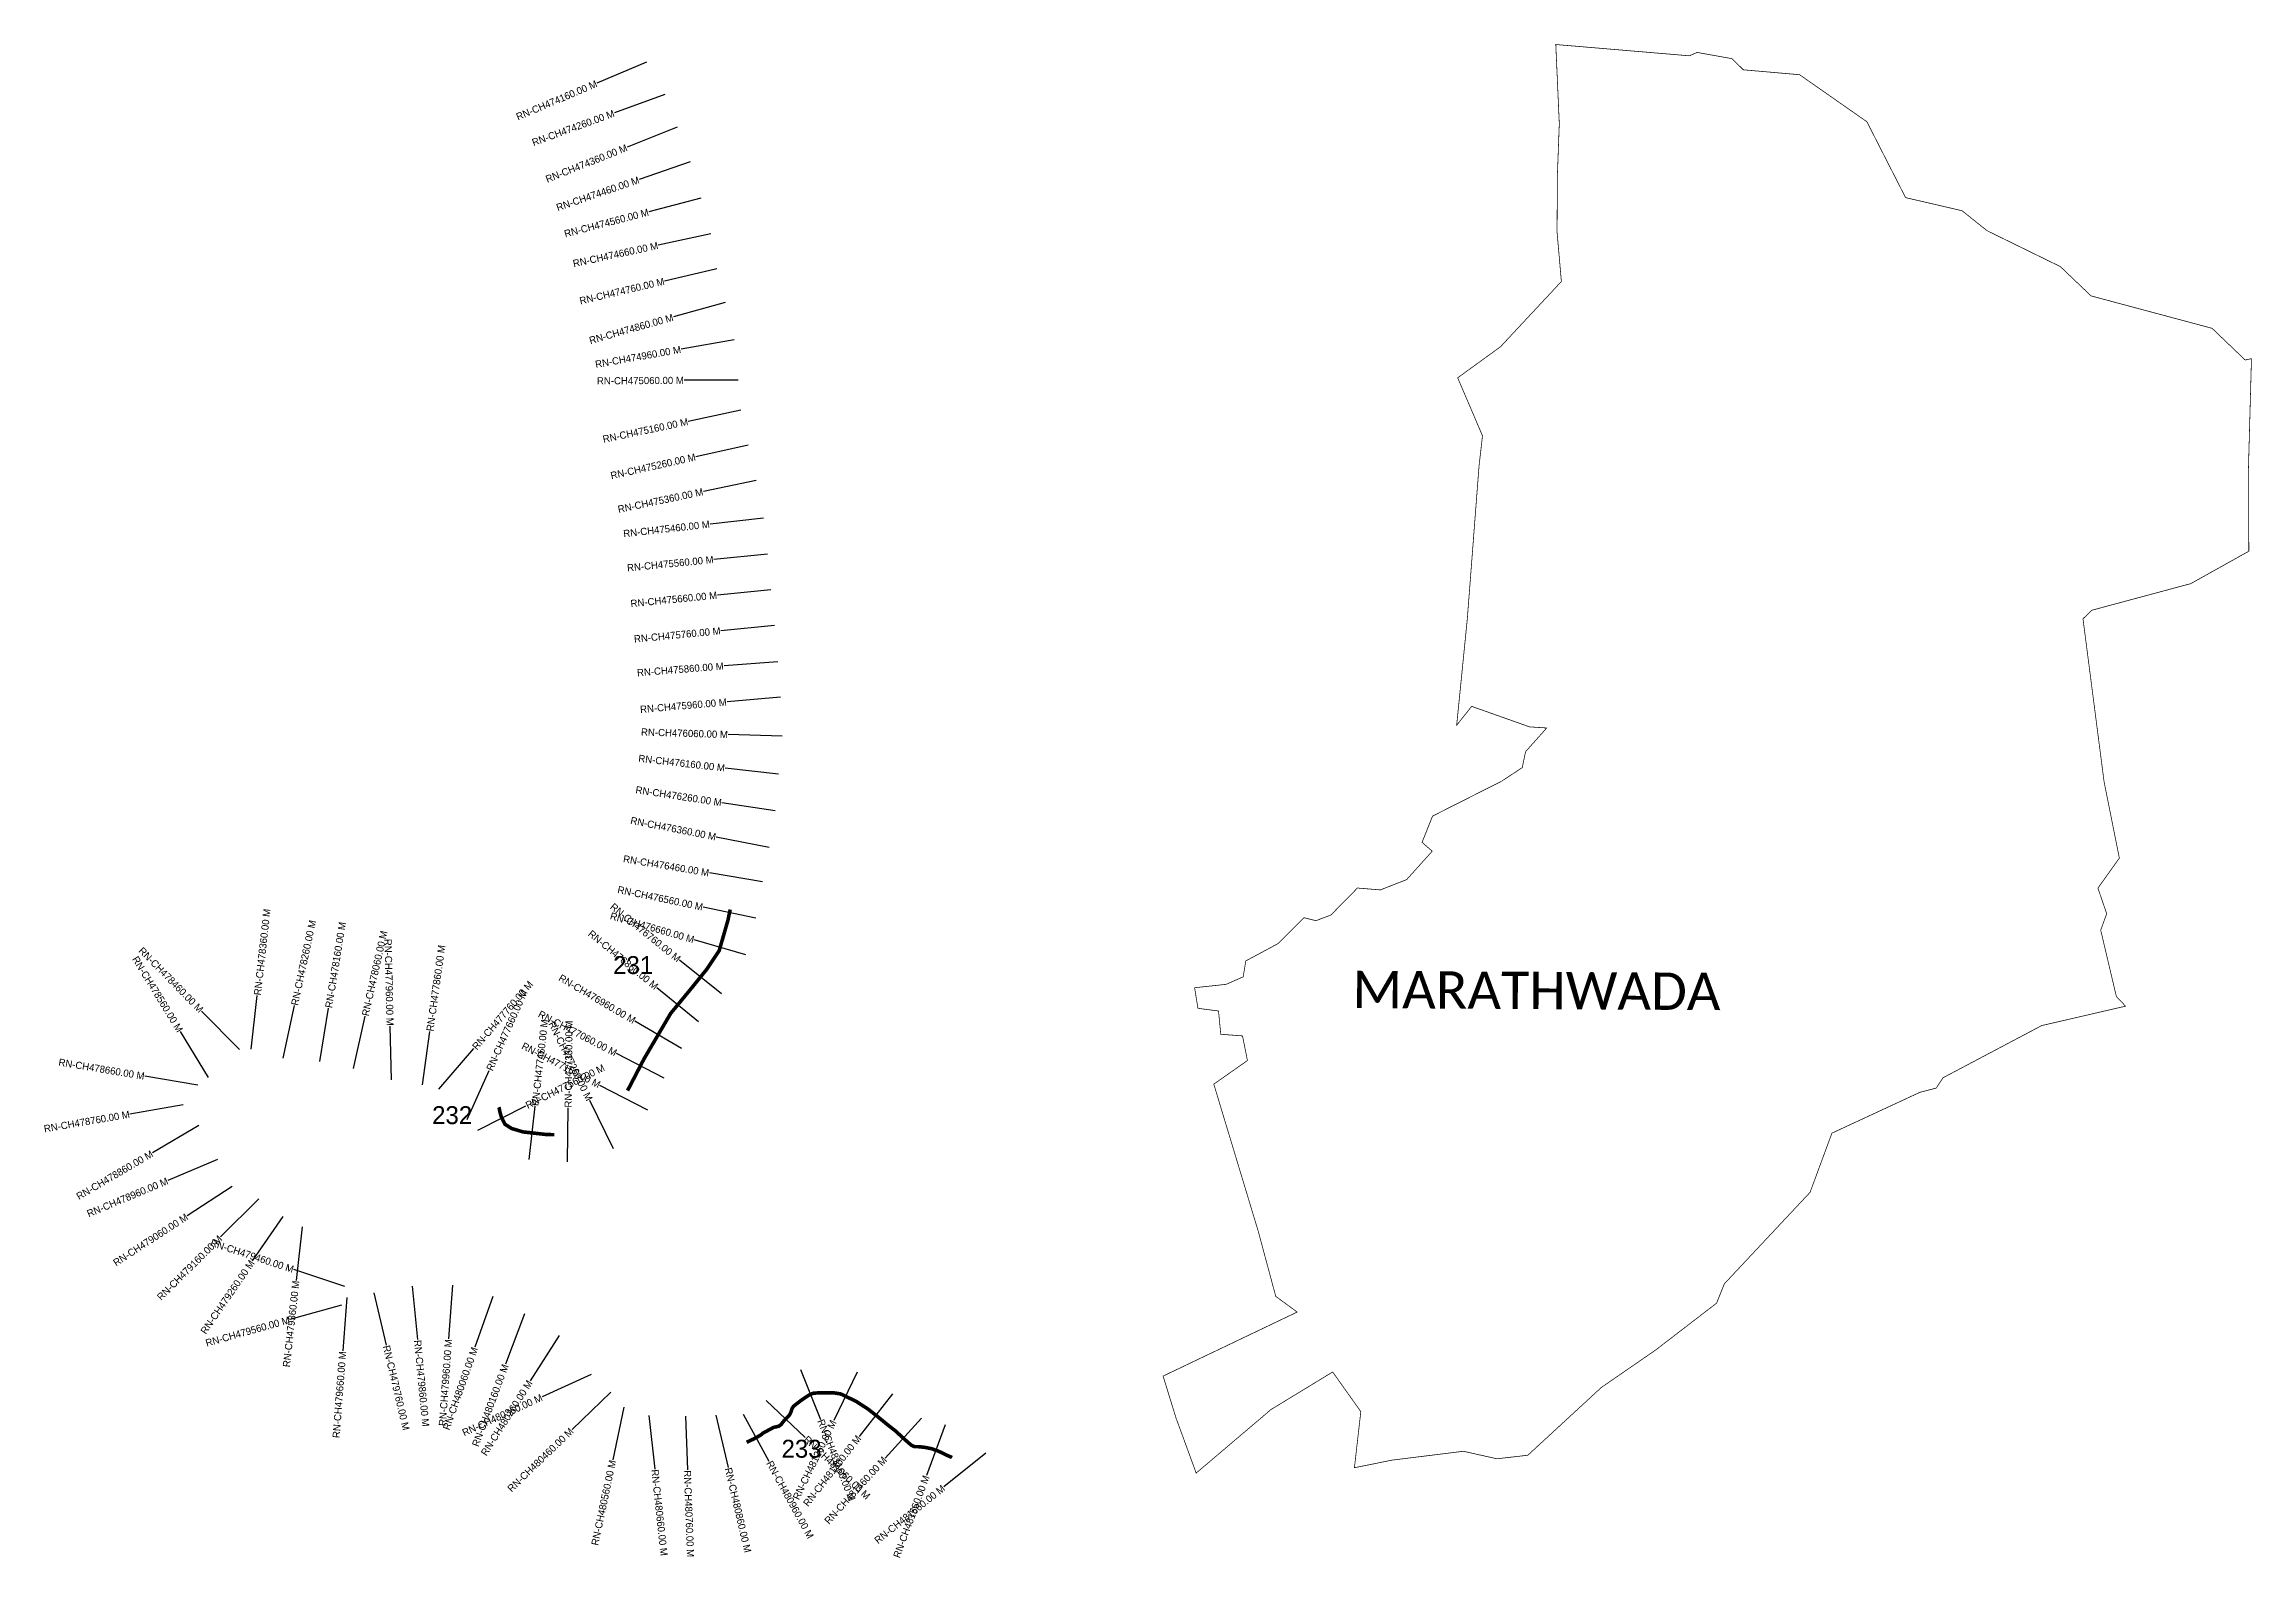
# Model space of a CAD drawing. Header units: feet. Extents: x 311550 to 317703, y 1901227 to 1905448.
import ezdxf
from ezdxf.enums import TextEntityAlignment as Align

# ---------------------------------------------------------------- set-up
doc = ezdxf.new("R2010")
doc.units = ezdxf.units.FT
doc.header["$MEASUREMENT"] = 0
for name, color, linetype in [('ARTIFICIALLY PROTECTED', 4, 'Continuous'), ('CS', 134, 'Continuous'), ('CSMark', 6, 'Continuous'), ('VILLAGE NAME', 250, 'Continuous')]:
    doc.layers.add(name, color=color, linetype=linetype)

msp = doc.modelspace()

# ---------------------------------------------------------------- linework, layer by layer
at = {"color": 6, "const_width": 2}
msp.add_lwpolyline([(315763.2, 1905446.5), (316136, 1905415), (316156.9, 1905424.5), (316254.9, 1905407), (316285.9, 1905376), (316442.8, 1905362.3), (316630.4, 1905231.2), (316738.2, 1905019.7), (316895.8, 1904983.1), (316965.4, 1904927.4), (317169.6, 1904827.4), (317255.2, 1904745.7), (317592.6, 1904655.3), (317685.1, 1904566.8), (317702.4, 1904570.9), (317694.2, 1904270.9), (317695.1, 1904033.9), (317533.2, 1903943.5), (317256.9, 1903869.2), (317232.8, 1903845.4), (317291.6, 1903391), (317334.1, 1903178.2), (317274.4, 1903094.6), (317298.9, 1903023.3), (317282.2, 1902977.4), (317325.8, 1902792.5), (317351.5, 1902765.5), (317117.8, 1902711.5), (316842.6, 1902565.9), (316823.7, 1902537.2), (316777.9, 1902525.2), (316532.9, 1902411.5), (316472, 1902246.5), (316233, 1901991.4), (316211.5, 1901937.6), (316041, 1901806.5), (315890.4, 1901702.7), (315685.2, 1901513.5), (315598.9, 1901503.7), (315505.8, 1901524.6), (315306.6, 1901499.9), (315201.9, 1901478.7), (315219.7, 1901635.2), (315141.2, 1901745.7), (314969.4, 1901641), (314760.8, 1901463.8), (314704.3, 1901618.2), (314668.6, 1901734.2), (315042.3, 1901912.7), (314982.6, 1901956.5), (314933.8, 1902138), (314809.9, 1902548.1), (314903.6, 1902613.9), (314890, 1902682.6), (314829.3, 1902687.2), (314823.1, 1902752), (314765.7, 1902759.5), (314756.4, 1902816.9), (314844.4, 1902826.4), (314891.8, 1902847.3), (314899.2, 1902891.7), (314988.9, 1902939.9), (315061, 1903012.2), (315094.5, 1903003.8), (315136.3, 1903019.6), (315210.3, 1903094.9), (315274, 1903089.6), (315347.5, 1903118.3), (315418.7, 1903197.6), (315390.5, 1903222.3), (315419.7, 1903295.4), (315612, 1903392.6), (315669.6, 1903430.4), (315679, 1903475.1), (315738, 1903541.1), (315690.3, 1903544.1), (315528.7, 1903601.4), (315486.9, 1903548.7), (315516.6, 1903845.6), (315549.3, 1904272.1), (315558.9, 1904355.6), (315489.7, 1904517.3), (315609.2, 1904604), (315778.8, 1904785.8), (315766.8, 1904923), (315767.6, 1905081.6), (315773, 1905225.9), (315763.2, 1905446.5)], dxfattribs=at)
at = {"layer": 'ARTIFICIALLY PROTECTED', "const_width": 10, "flags": 128}
for points in [[(313461.8, 1903034.9), (313455.3, 1903004), (313431.1, 1902920.1), (313396.1, 1902867.9), (313350.5, 1902811.5), (313295.9, 1902745.2), (313221.6, 1902618.5), (313175.8, 1902530.2)], [(312971.3, 1902407.3), (312951, 1902407.5), (312884.2, 1902415), (312852.6, 1902424.5), (312833.9, 1902436.4), (312824, 1902456.1), (312820.3, 1902469.3), (312818, 1902480.9), (312816.5, 1902483.5)], [(313507.6, 1901549.8), (313508.8, 1901550.3), (313515.7, 1901553.4), (313528.9, 1901559.8), (313544.8, 1901568.5), (313554.7, 1901576.1), (313582.6, 1901591), (313597.5, 1901594.6), (313603.9, 1901599.4), (313611.8, 1901609.7), (313621.4, 1901619.7), (313625.9, 1901624), (313630.8, 1901632.6), (313634.3, 1901643.9), (313638.3, 1901649.9), (313647.3, 1901657.1), (313660.6, 1901667.3), (313674.7, 1901676.8), (313683.7, 1901682.5), (313693.6, 1901686.4), (313706.7, 1901687.4), (313722.2, 1901687.3), (313740.4, 1901687.2), (313751.3, 1901687.4), (313769.5, 1901684.6), (313783, 1901678.2), (313812.6, 1901663.8), (313845.9, 1901642.4), (313874.7, 1901619.8), (313899.7, 1901599.1), (313922.1, 1901581.7), (313952.2, 1901554.2), (313966.2, 1901541.9), (313975.3, 1901537.6), (313987.7, 1901537.3), (314003.2, 1901535.7), (314014.5, 1901533.5), (314024.4, 1901531.4), (314040.4, 1901525.6), (314051, 1901520.8), (314063.3, 1901514.6), (314077.2, 1901508.7), (314080.2, 1901506.9)]]:
    msp.add_lwpolyline(points, dxfattribs=at)
at = {"layer": 'CS'}
for p, q in [((313228.6, 1905397.2), (313090.5, 1905338.8)), ((313279.8, 1905307.5), (313138.9, 1905256)), ((313313.9, 1905215.8), (313174.5, 1905160.3)), ((313350.1, 1905119), (313208.2, 1905070.3)), ((313380.1, 1905018), (313235, 1904980)), ((313408.1, 1904918.6), (313261.5, 1904886.9)), ((313425, 1904821.5), (313279, 1904787.2)), ((313448, 1904727.6), (313303.7, 1904686.9)), ((313473, 1904623.1), (313325.3, 1904597)), ((313483.7, 1904511.2), (313333.7, 1904510.3)), ((313491.8, 1904426.8), (313345, 1904395.9)), ((313512.4, 1904329.9), (313366, 1904297.2)), ((313533.8, 1904231.3), (313387, 1904200.4)), ((313554.9, 1904126.2), (313405.8, 1904109.6)), ((313565.8, 1904025.8), (313416.5, 1904011.1)), ((313575.5, 1903926.2), (313426.2, 1903911.6)), ((313585.2, 1903826.6), (313435.8, 1903812.2)), ((313594.2, 1903725.6), (313444.6, 1903714)), ((313602.4, 1903626.6), (313453, 1903613.7)), ((313606.4, 1903518.1), (313456.5, 1903522.7)), ((313596.9, 1903412.4), (313447.9, 1903429.3)), ((313587.2, 1903310), (313438.9, 1903332.6)), ((313570.3, 1903208.3), (313423.1, 1903237.1)), ((313551.9, 1903112.1), (313403.9, 1903136.8)), ((313533.3, 1903010.8), (313386.5, 1903041.4)), ((313505.9, 1902908.8), (313361.8, 1902950.4)), ((313437.3, 1902799.6), (313320.7, 1902893.8)), ((313373.6, 1902721.6), (313257.8, 1902816.9)), ((312093.6, 1902644.6), (311988.5, 1902751.6)), ((312126.9, 1902646), (312143.7, 1902795)), ((312215.4, 1902620.5), (312247, 1902767.2)), ((312318.2, 1902611.7), (312342.2, 1902759.8)), ((312008, 1902566.8), (311929.6, 1902694.6)), ((312411.6, 1902591.3), (312444.1, 1902737.7)), ((312517.5, 1902560), (312513.9, 1902710)), ((312603.8, 1902546.2), (312624.5, 1902694.8)), ((313325.8, 1902647.9), (313196.4, 1902723.8)), ((312649.7, 1902534), (312747.7, 1902647.5)), ((313278.1, 1902564.5), (313144.9, 1902633.5)), ((311977.9, 1902545.6), (311829.9, 1902570.2)), ((312729, 1902449.2), (312789.9, 1902586.3)), ((313136.7, 1902368), (313070.7, 1902502.6)), ((313232, 1902475.7), (313098.9, 1902544.8)), ((311936.7, 1902490), (311788.8, 1902464.6)), ((312758.1, 1902420.1), (312892.3, 1902487.2)), ((312901.2, 1902337.6), (312917.8, 1902486.7)), ((313008.5, 1902331.9), (313010.1, 1902481.9)), ((311980.8, 1902432.4), (311851.5, 1902356.5)), ((312032.9, 1902337.7), (311894.5, 1902279.8)), ((312074, 1902263.1), (311948.5, 1902181.1)), ((312147.7, 1902228), (312041.4, 1902122.2)), ((312214.7, 1902178.9), (312129.8, 1902055.3)), ((312268.3, 1902150.2), (312251.6, 1902001.1)), ((312387.7, 1901983.9), (312245.3, 1902031)), ((312393.2, 1901953.7), (312381.7, 1901804.2)), ((312468.3, 1901966.6), (312502.9, 1901820.6)), ((312575.8, 1901985.2), (312590.2, 1901835.8)), ((312687.6, 1901987.4), (312676.8, 1901837.8)), ((312800, 1901956.4), (312750.3, 1901814.8)), ((312378.7, 1901932.2), (312234.3, 1901891.6)), ((312888.4, 1901907.6), (312835.9, 1901767.1)), ((312984.7, 1901847.3), (312904.3, 1901720.7)), ((313074.3, 1901738.4), (312937.8, 1901676.2)), ((313658, 1901753), (313713.2, 1901613.5)), ((313816, 1901745.5), (313750.5, 1901610.6)), ((313128.9, 1901689.5), (313020.9, 1901585.4)), ((313165.7, 1901647.4), (313134.5, 1901500.7)), ((313562.2, 1901666.4), (313671, 1901563.1)), ((313914.1, 1901684.3), (313821.5, 1901566.2)), ((313235.5, 1901624.2), (313251.6, 1901475.1)), ((313336.9, 1901622.5), (313342.5, 1901472.6)), ((313422, 1901625.7), (313456.1, 1901479.6)), ((313497.6, 1901628.2), (313569.9, 1901496.7)), ((313995.1, 1901616.6), (313893.9, 1901505.8)), ((314060.9, 1901597.9), (314009.1, 1901457.2)), ((314174.5, 1901519.2), (314057.5, 1901425.3))]:
    msp.add_line(p, q, dxfattribs=at)

# ---------------------------------------------------------------- texts
at = {"char_height": 50, "attachment_point": 1}
for s, insert in [('231', (313135.6, 1902905.1)), ('232', (312631, 1902486.7)), ('233', (313605, 1901556.7))]:
    msp.add_mtext_dynamic_manual_height_columns(s, width=84.374, gutter_width=1, heights=[74.2], dxfattribs=dict(at, insert=insert))
at = {"layer": 'CSMark'}
for s, rotation, p in [('RN-CH474160.00 M', 22.95019, (313089.6, 1905338.4)), ('RN-CH474260.00 M', 20.08034, (313138, 1905255.7)), ('RN-CH474360.00 M', 21.74404, (313173.6, 1905159.9)), ('RN-CH474460.00 M', 18.94039, (313207.3, 1905069.9)), ('RN-CH474560.00 M', 14.67527, (313234.1, 1904979.7)), ('RN-CH474660.00 M', 12.19835, (313260.5, 1904886.7)), ('RN-CH474760.00 M', 13.24775, (313278.1, 1904786.9)), ('RN-CH474860.00 M', 15.75862, (313302.7, 1904686.6)), ('RN-CH474960.00 M', 10.04803, (313324.3, 1904596.8)), ('RN-CH475060.00 M', 0.32875, (313332.7, 1904510.3)), ('RN-CH475160.00 M', 11.86964, (313344, 1904395.7)), ('RN-CH475260.00 M', 12.59331, (313365.1, 1904297)), ('RN-CH475360.00 M', 11.87363, (313386, 1904200.2)), ('RN-CH475460.00 M', 6.34328, (313404.8, 1904109.5)), ('RN-CH475560.00 M', 5.59291, (313415.5, 1904011)), ('RN-CH475660.00 M', 5.59291, (313425.2, 1903911.5)), ('RN-CH475760.00 M', 5.4763, (313434.9, 1903812.1)), ('RN-CH475860.00 M', 4.4391, (313443.6, 1903713.9)), ('RN-CH475960.00 M', 4.92919, (313452, 1903613.6)), ('RN-CH476060.00 M', 358.22316, (313455.5, 1903522.7)), ('RN-CH476160.00 M', 353.50644, (313446.9, 1903429.4)), ('RN-CH476260.00 M', 351.31574, (313437.9, 1903332.8)), ('RN-CH476360.00 M', 348.91555, (313422.1, 1903237.3)), ('RN-CH476460.00 M', 350.53295, (313402.9, 1903137)), ('RN-CH476760.00 M', 321.0523, (313319.9, 1902894.5)), ('RN-CH476560.00 M', 348.20088, (313385.5, 1903041.6)), ('RN-CH476660.00 M', 343.9018, (313360.8, 1902950.7)), ('RN-CH478460.00 M', 314.47888, (311987.8, 1902752.3)), ('RN-CH477960.00 M', 271.37625, (312513.9, 1902711)), ('RN-CH476860.00 M', 320.53176, (313257.1, 1902817.6)), ('RN-CH478560.00 M', 301.51143, (311929, 1902695.5)), ('RN-CH476960.00 M', 329.60105, (313195.5, 1902724.3)), ('RN-CH477060.00 M', 332.58981, (313144, 1902634)), ('RN-CH477260.00 M', 296.13158, (313070.2, 1902503.5)), ('RN-CH478660.00 M', 350.56999, (311829, 1902570.3)), ('RN-CH477160.00 M', 332.58981, (313098, 1902545.2)), ('RN-CH478760.00 M', 9.73884, (311787.8, 1902464.4)), ('RN-CH478860.00 M', 30.41511, (311850.6, 1902356)), ('RN-CH478960.00 M', 22.71115, (311893.6, 1902279.4)), ('RN-CH479060.00 M', 33.17651, (311947.6, 1902180.5)), ('RN-CH479160.00 M', 44.85511, (312040.7, 1902121.5)), ('RN-CH479460.00 M', 341.72795, (312244.3, 1902031.3)), ('RN-CH479260.00 M', 55.52856, (312129.2, 1902054.5)), ('RN-CH479360.00 M', 83.59886, (312251.5, 1902000.1)), ('RN-CH479560.00 M', 15.69876, (312233.3, 1901891.4)), ('RN-CH479960.00 M', 85.8641, (312676.7, 1901836.8)), ('RN-CH479660.00 M', 85.62347, (312381.6, 1901803.2)), ('RN-CH480060.00 M', 70.65969, (312749.9, 1901813.9)), ('RN-CH480160.00 M', 69.5112, (312835.5, 1901766.1)), ('RN-CH480260.00 M', 57.57954, (312903.8, 1901719.9)), ('RN-CH480360.00 M', 24.50794, (312936.9, 1901675.8)), ('RN-CH480460.00 M', 43.93627, (313020.2, 1901584.7)), ('RN-CH481260.00 M', 64.13352, (313750.1, 1901609.7)), ('RN-CH481360.00 M', 51.89636, (313820.9, 1901565.4)), ('RN-CH480560.00 M', 77.98622, (313134.3, 1901499.7)), ('RN-CH481460.00 M', 47.58701, (313893.3, 1901505.1)), ('RN-CH481560.00 M', 69.76981, (314008.7, 1901456.2)), ('RN-CH481660.00 M', 38.73309, (314056.7, 1901424.7))]:
    msp.add_text(s, height=20, rotation=rotation, dxfattribs=at).set_placement(p, align=Align.MIDDLE_RIGHT)
for s, rotation, p in [('RN-CH478360.00 M', 83.58204, (312143.8, 1902796)), ('RN-CH478260.00 M', 77.87582, (312247.2, 1902768.1)), ('RN-CH478160.00 M', 80.77432, (312342.4, 1902760.8)), ('RN-CH478060.00 M', 77.47695, (312444.4, 1902738.7)), ('RN-CH477860.00 M', 82.06077, (312624.6, 1902695.8)), ('RN-CH477760.00 M', 49.17431, (312748.4, 1902648.3)), ('RN-CH477660.00 M', 66.0479, (312790.3, 1902587.2)), ('RN-CH477460.00 M', 83.65336, (312917.9, 1902487.7)), ('RN-CH477360.00 M', 89.3843, (313010.1, 1902482.9)), ('RN-CH477560.00 M', 26.57506, (312893.2, 1902487.6)), ('RN-CH479760.00 M', 283.34669, (312503.1, 1901819.6)), ('RN-CH479860.00 M', 275.50457, (312590.3, 1901834.8)), ('RN-CH481160.00 M', 291.62876, (313713.6, 1901612.6)), ('RN-CH481060.00 M', 316.4878, (313671.8, 1901562.4)), ('RN-CH480660.00 M', 276.16697, (313251.7, 1901474.1)), ('RN-CH480760.00 M', 272.12224, (313342.5, 1901471.6)), ('RN-CH480860.00 M', 283.13197, (313456.3, 1901478.6)), ('RN-CH480960.00 M', 298.79823, (313570.4, 1901495.9))]:
    msp.add_text(s, height=20, rotation=rotation, dxfattribs=at).set_placement(p, align=Align.MIDDLE_LEFT)
at = {"layer": 'VILLAGE NAME', "insert": (315196.6, 1902864.2), "char_height": 104.042, "attachment_point": 1, "rotation": 359.67619}
msp.add_mtext_dynamic_manual_height_columns('{\\fCalibri|b0|i0|c0|p34;MARATHWADA}', width=1856.633, gutter_width=520.2, heights=[0], dxfattribs=at)

doc.saveas('drawing.dxf')
